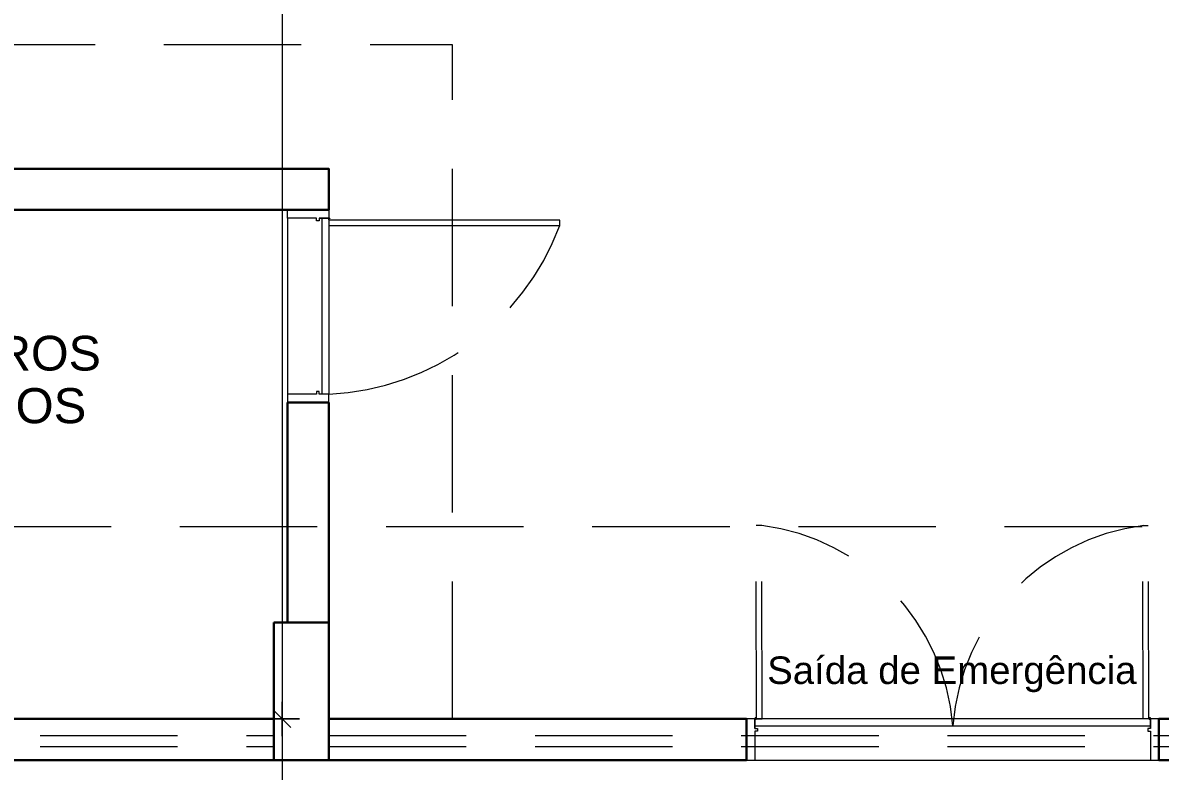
# Model space of a CAD drawing. Header units: metres. Extents: x 147 to 427, y -16 to 162.
# Drawn here: x 337.124 to 341.261, y 108.184 to 110.905 of the extents above; entities that cross this region are included whole.
import ezdxf

# ---------------------------------------------------------------- set-up
doc = ezdxf.new("R2010")
doc.units = ezdxf.units.M
doc.linetypes.add('IMPORT-Dashed _3_', pattern=[0.75, 0.5, -0.25])
doc.layers.add('1053_ARQ_BASE_MATADOURO_dwg', color=7, linetype='Continuous', lineweight=5, true_color=0x767676)
for name, color, linetype, lineweight in [('A-COTAS', 7, 'Continuous', 9), ('A-ESQ-PORTAS', 7, 'Continuous', 20), ('A-ESTRUTURA', 7, 'Continuous', 30), ('A-PAREDE', 7, 'Continuous', 30), ('A-PISO', 7, 'Continuous', 5), ('A-PROJEÇÃO', 7, 'IMPORT-Dashed _3_', 15), ('A-TEXTO1', 7, 'Continuous', 5), ('A_PROJEÇÃO', 7, 'IMPORT-Dashed _3_', 5), ('PDF_Text', 7, 'Continuous', 5)]:
    doc.layers.add(name, color=color, linetype=linetype, lineweight=lineweight)
doc.styles.add('Arial', font='arial.ttf', dxfattribs={"height": 0.1})
doc.styles.add('Arial_2', font='arial.ttf', dxfattribs={"height": 0.1275})
doc.styles.add('Arial_23', font='arial.ttf', dxfattribs={"height": 0.126118})

# ---------------------------------------------------------------- blocks, each defined once
blk = doc.blocks.new('1053_ARQ_BASE_MATADOURO_dwg_PORTA 150-4039615-TÉRREO 1_20 - Dependente 1')
at = {"layer": 'A-ESQ-PORTAS', "color": 253, "true_color": 0xaaaaaa}
for p, q in [((0.0552, 0.8531), (0.0352, 0.8531)), ((1.4415, 0.8531), (1.4615, 0.8531)), ((0.03, 0.125), (1.47, 0.125)), ((0.0369, 0.15), (0.0569, 0.15))]:
    blk.add_line(p, q, dxfattribs=at)
at = {"layer": 'A-ESQ-PORTAS', "color": 253, "true_color": 0xaaaaaa, "flags": 128}
for points in [[(1.4631, 0.15), (1.4431, 0.15), (0.03, 0.15), (0, 0.15)], [(0.03, 0.115), (0.03, 0.15), (0.03, 0.115), (0.04, 0.115), (0.04, 0.105), (0.03, 0.105), (0.03, 0)], [(1.5, 0.15), (1.47, 0.15), (1.47, 0.115), (1.47, 0.15)], [(1.47, 0.115), (1.46, 0.115), (1.46, 0.105), (1.47, 0.105), (1.47, 0)], [(0, 0), (0.03, 0), (1.47, 0), (1.5, 0)]]:
    blk.add_lwpolyline(points, dxfattribs=at)
at = {"layer": 'A-ESQ-PORTAS', "color": 253, "true_color": 0xaaaaaa}
for centre, start, end in [((0.0332, 0.1514), 90, 270), ((0.0332, 0.1514), 270, 90), ((1.4668, 0.1514), 90, 270), ((1.4668, 0.1514), 270, 90)]:
    blk.add_arc(centre, 0.003, start, end, dxfattribs=at)
at = {"layer": 'A-PROJEÇÃO', "color": 253, "true_color": 0xaaaaaa}
for p, q in [((0.0369, 0.15), (0.0352, 0.8531)), ((0.0569, 0.15), (0.0552, 0.8531)), ((1.4431, 0.15), (1.4415, 0.8531)), ((1.4631, 0.15), (1.4615, 0.8531))]:
    blk.add_line(p, q, dxfattribs=at)
for centre, start, end in [((-0.0455, 0.0614), 4.57, 82.747), ((1.5455, 0.0614), 97.253, 175.43)]:
    blk.add_arc(centre, 0.7981, start, end, dxfattribs=at)
blk = doc.blocks.new('1053_ARQ_BASE_MATADOURO_dwg_PU-Tick-4039619-TÉRREO 1_20 - Dependente 1')
at = {"layer": 'A-COTAS', "color": 253, "true_color": 0xaaaaaa}
for p, q in [((0, -1), (0, 1)), ((1, 0), (-1, 0)), ((-0.5, -0.5), (0.5, 0.5))]:
    blk.add_line(p, q, dxfattribs=at)
blk = doc.blocks.new('1053_ARQ_BASE_MATADOURO_dwg_arq geral tgov-4039641-TÉRREO 1_20 - Dependente 1')
at = {"layer": 'A-COTAS', "color": 253, "true_color": 0xaaaaaa}
for p, q in [((39.4661, 31.6358), (39.4661, 25.2507)), ((39.4661, 25.1257), (39.4661, 16.0457))]:
    blk.add_line(p, q, dxfattribs=at)
at = {"layer": 'A-ESQ-PORTAS', "color": 253, "true_color": 0xaaaaaa, "flags": 128}
for points in [[(39.6005, 27.0082), (39.6005, 26.9982), (39.5905, 26.9982), (39.5905, 27.0082), (39.4855, 27.0082), (39.4855, 27.0382)], [(39.6355, 27.0382), (39.6355, 27.0082), (39.6005, 27.0082), (39.6355, 27.0082)], [(39.6355, 26.3382), (39.6355, 26.3682), (39.6005, 26.3682), (39.6005, 26.3782), (39.5905, 26.3782), (39.5905, 26.3682), (39.4855, 26.3682), (39.4855, 26.3382)]]:
    blk.add_lwpolyline(points, dxfattribs=at)
blk.add_lwpolyline([(40.4755, 27.0013), (39.6355, 27.0013), (39.6355, 26.9813), (40.4755, 26.9813)], close=True, dxfattribs=at)
at = {"layer": 'A-ESQ-PORTAS', "color": 253, "true_color": 0xaaaaaa}
for start, end in [(0, 180), (180, 0)]:
    blk.add_arc((39.6369, 27.005), 0.003, start, end, dxfattribs=at)
at = {"layer": 'A-ESTRUTURA', "color": 253, "true_color": 0xaaaaaa, "flags": 128}
blk.add_lwpolyline([(39.4355, 25.5382), (39.4355, 25.0382), (39.6355, 25.0382), (39.6355, 25.5382)], close=True, dxfattribs=at)
at = {"layer": 'A-PAREDE', "color": 253, "true_color": 0xaaaaaa, "flags": 128}
for points in [[(36.9855, 25.1882), (37.0855, 25.1882), (36.9855, 25.1882), (36.9855, 27.0382), (39.6355, 27.0382), (39.6355, 27.1882), (36.8355, 27.1882), (36.8355, 25.1882), (34.5046, 25.1882)], [(39.4855, 25.5382), (39.4855, 26.3382), (39.6355, 26.3382), (39.6355, 25.5382)], [(39.3046, 25.1882), (37.8355, 25.1882), (39.4355, 25.1882)], [(39.6355, 25.1882), (41.1546, 25.1882), (41.1546, 25.0382), (39.5046, 25.0382)], [(44.3046, 25.0382), (42.6546, 25.0382), (42.6546, 25.1882), (44.3046, 25.1882)], [(39.3046, 25.0382), (37.8355, 25.0382), (39.4355, 25.0382)]]:
    blk.add_lwpolyline(points, dxfattribs=at)
at = {"layer": 'A-PISO', "color": 253, "true_color": 0xaaaaaa}
for p, q in [((39.4855, 27.0082), (39.4855, 26.3682)), ((39.6105, 27.0082), (39.6105, 26.3682)), ((39.6355, 27.0082), (39.6355, 26.3682))]:
    blk.add_line(p, q, dxfattribs=at)
at = {"layer": 'A-PROJEÇÃO', "color": 253, "true_color": 0xaaaaaa}
blk.add_arc((39.59, 27.3125), 0.9454, 272.7628, 339.4965, dxfattribs=at)
at = {"layer": 'A_PROJEÇÃO', "color": 253, "true_color": 0xaaaaaa}
for p, q in [((37.8355, 25.1282), (39.4355, 25.1282)), ((39.6355, 25.1282), (44.3046, 25.1282)), ((37.8355, 25.0882), (39.4355, 25.0882)), ((39.6355, 25.0882), (44.3046, 25.0882))]:
    blk.add_line(p, q, dxfattribs=at)
at = {"layer": 'A_PROJEÇÃO', "color": 253, "true_color": 0xaaaaaa, "flags": 128}
for points in [[(40.0855, 25.1882), (40.0855, 27.6382), (36.3855, 27.6382), (36.3855, 25.1882)], [(28.6296, 25.1021), (28.6296, 25.8882), (55.2046, 25.8882), (55.2046, 15.2832)]]:
    blk.add_lwpolyline(points, dxfattribs=at)
blk.add_blockref('1053_ARQ_BASE_MATADOURO_dwg_PORTA 150-4039615-TÉRREO 1_20 - Dependente 1', (41.1546, 25.0382))
for xscale, yscale, zscale, rotation in [(0.0625, 0.0625, 0.0625, 269.9999999999996), (0.06250000000000001, 0.06250000000000001, 0.06250000000000001, 89.99999999999962)]:
    blk.add_blockref('1053_ARQ_BASE_MATADOURO_dwg_PU-Tick-4039619-TÉRREO 1_20 - Dependente 1', (39.4661, 25.1882), dxfattribs=dict(xscale=xscale, yscale=yscale, zscale=zscale, rotation=rotation))
at = {"layer": 'A-TEXTO1', "line_spacing_factor": 0.941778}
for s, insert, char_height, width, attachment_point, style in [('SALA DE COUROS', (37.17, 26.3906), 0.1275, 1.890301, 1, 'Arial_2'), ('Saída de Emergência', (42.5732, 25.4152), 0.1, 1.606229, 3, 'Arial')]:
    blk.add_mtext(s, dxfattribs=dict(at, insert=insert, char_height=char_height, width=width, attachment_point=attachment_point, style=style))
blk = doc.blocks.new('1053_ARQ_BASE_MATADOURO_dwg_ARQ GALPAO TGOV-4039645-TÉRREO 1_20 - Dependente 1')
at = {"layer": 'PDF_Text', "insert": (-4.8245, 16.7248), "char_height": 0.126118, "width": 1.869714, "attachment_point": 1, "line_spacing_factor": 0.941778, "style": 'Arial_23'}
blk.add_mtext('SALA DE COUROS', dxfattribs=at)
blk = doc.blocks.new('1053_ARQ_BASE_MATADOURO_dwg-3625622-TÉRREO 1_20 - Dependente 1')
for name, p in [('1053_ARQ_BASE_MATADOURO_dwg_arq geral tgov-4039641-TÉRREO 1_20 - Dependente 1', (130.2098, 83.186)), ('1053_ARQ_BASE_MATADOURO_dwg_ARQ GALPAO TGOV-4039645-TÉRREO 1_20 - Dependente 1', (172.2746, 93.0419))]:
    blk.add_blockref(name, p)

msp = doc.modelspace()

# ---------------------------------------------------------------- block references
at = {"layer": '1053_ARQ_BASE_MATADOURO_dwg', "color": 253, "true_color": 0xaaaaaa}
msp.add_blockref('1053_ARQ_BASE_MATADOURO_dwg-3625622-TÉRREO 1_20 - Dependente 1', (168.392, 0), dxfattribs=at)

doc.saveas('drawing.dxf')
